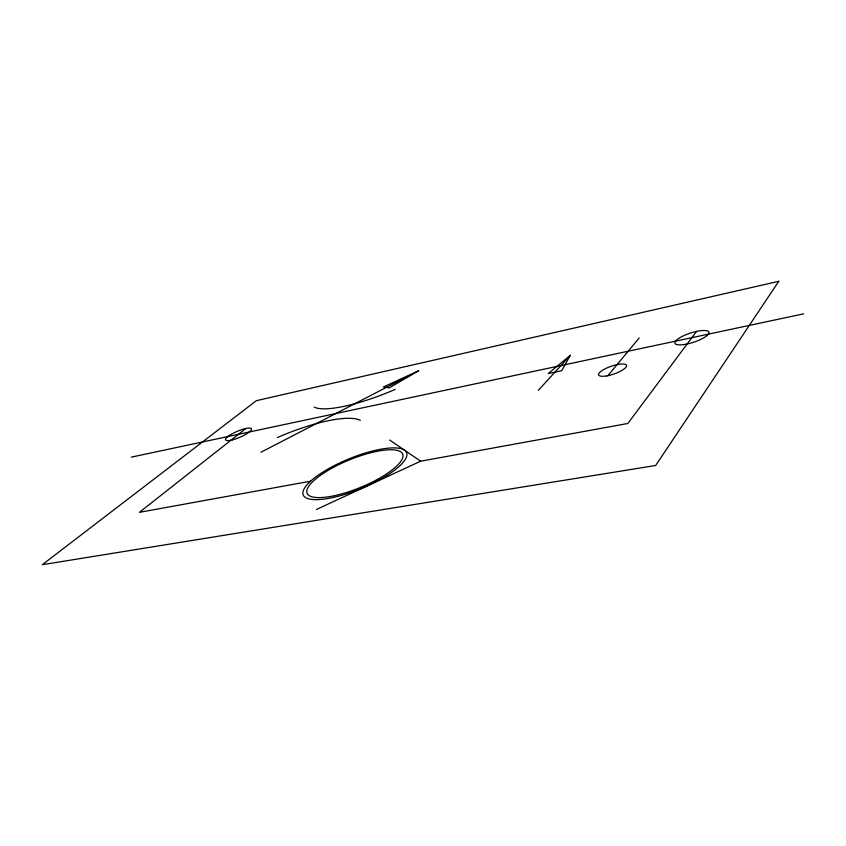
<?xml version="1.0" encoding="UTF-8"?>
<svg xmlns="http://www.w3.org/2000/svg" width="846" height="846" viewBox="0 0 846 846"><rect width="100%" height="100%" fill="white"/><g stroke="black" fill="none" stroke-linecap="round" stroke-linejoin="round"><path stroke-width="1.27" d="M570.32 355.32L561.681 370.728L548.261 373.562L570.32 355.32L538.32 390.366M696.533 331.421L627.817 423.497L420.652 461.186L316.52 509.44M607.914 375.677L639.164 337.977M245.869 428.478L139.41 512.338L310.567 481.205M418.643 370.717L389.234 387.859L383.375 387.024L418.643 370.717L260.991 452.208M131.299 457.147L803.7 313.824M389.646 440.036L420.652 461.186M277.382 437.541A80.37 20.642 -22.8 0 1 360.333 420.356M395.103 389.414A72.016 16.677 -21.6 0 1 314.247 407.095M778.775 281.295L655.661 465.48L42.3 564.705L256.38 400.676L778.775 281.295M606.54 375.931A14.752 4.114 -18.9 0 0 626.537 365.419A14.752 4.114 -18.9 0 0 604.626 369.057A14.752 4.114 -18.9 0 0 606.54 375.931M684.34 344.512A17.882 4.854 -18 0 0 708.99 332.288A17.882 4.854 -18 0 0 682.511 336.264A17.882 4.854 -18 0 0 684.34 344.512M232.216 439.92A14.149 3.257 -23.1 0 0 251.548 429.028A14.149 3.257 -23.1 0 0 231.667 434.061A14.149 3.257 -23.1 0 0 232.216 439.92M334.572 495.65A51.68 14.837 -22.3 0 0 402.855 454.503A51.68 14.837 -22.3 0 0 327.243 470.905A51.68 14.837 -22.3 0 0 334.572 495.65M333.091 497.49A55.847 16.032 -22.3 0 0 406.736 453.001A55.847 16.032 -22.3 0 0 324.906 470.831A55.847 16.032 -22.3 0 0 333.091 497.49"/></g></svg>
